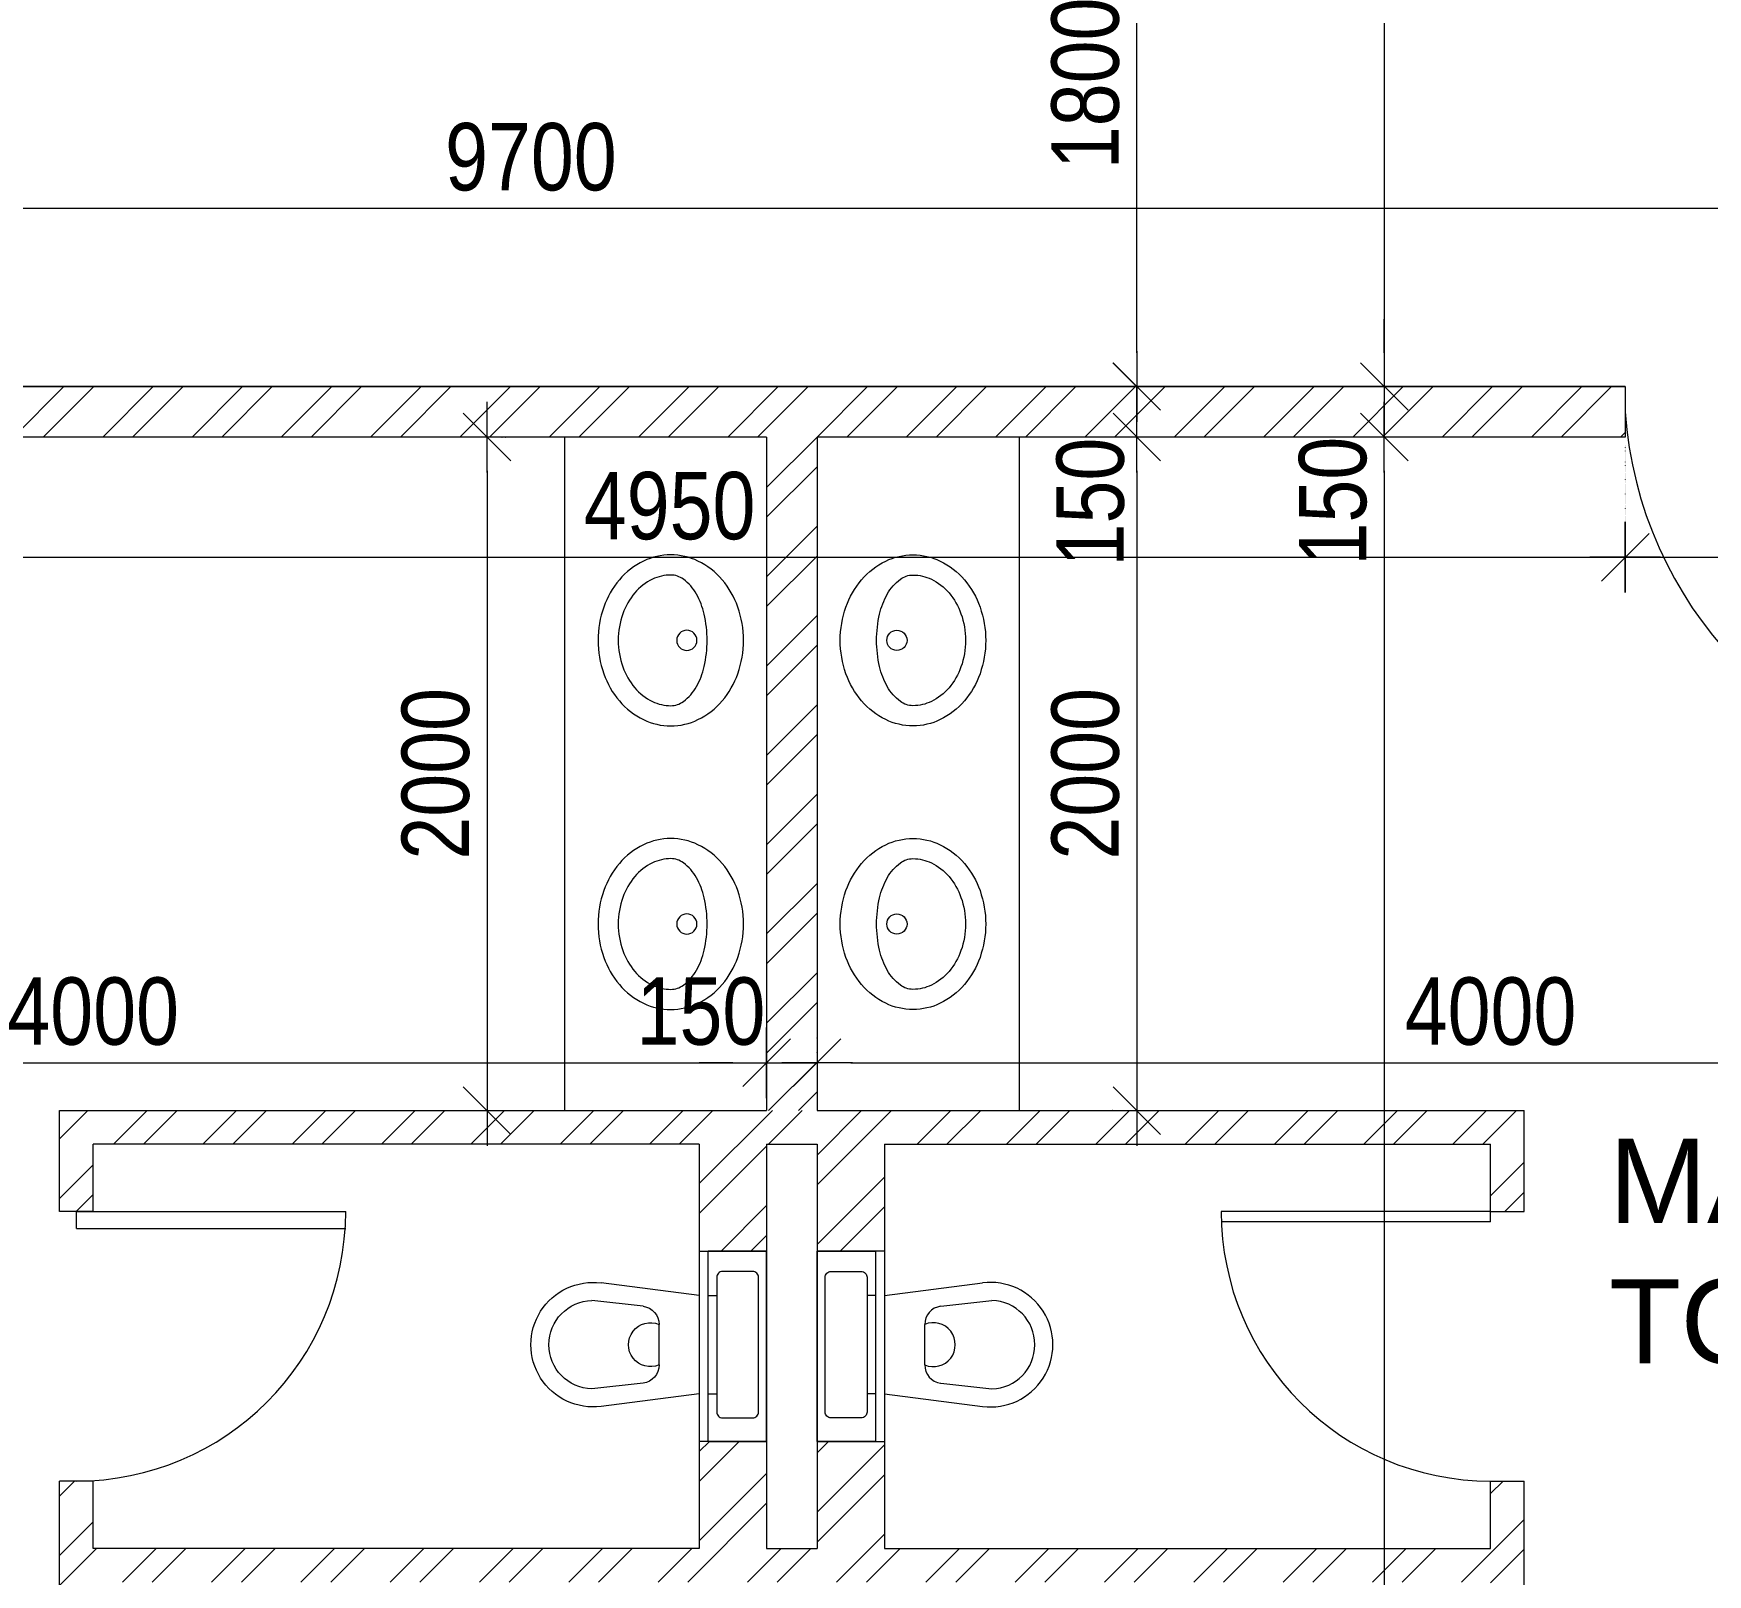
# Model space of a CAD drawing. Header units: inches. Extents: x 676944 to 1044153, y 326920 to 502369.
# Drawn here: x 706471 to 711442, y 370433 to 375008 of the extents above; entities that cross this region are included whole.
import ezdxf

# ---------------------------------------------------------------- set-up
doc = ezdxf.new("R2010")
doc.units = ezdxf.units.IN
doc.header["$MEASUREMENT"] = 0
doc.linetypes.add('DOT2', pattern=[3.175, 0, -3.175])
doc.layers.add('A-CORD.PLUMB', color=44, linetype='Continuous', lineweight=13)
doc.layers.add('A-DIMENSION', color=7, linetype='Continuous', lineweight=9)
doc.layers.add('S-WALL-HAT', color=9, linetype='Continuous')
doc.styles.add('ARIAL', font='ARIALN.TTF')
doc.styles.get("Standard").update_dxf_attribs({"font": 'arial.ttf'})
doc.styles.add('style1', font='arial.ttf')
doc.dimstyles.get("Standard").update_dxf_attribs({"dimtxt": 0.18, "dimasz": 0.18, "dimexe": 0.18, "dimexo": 0.0625, "dimgap": 0.09, "dimtad": 0, "dimtih": 1, "dimtoh": 1, "dimdec": 4, "dimzin": 0, "dimdsep": 46, "dimtxsty": 'Standard', "dimcen": 0.09, "dimadec": 0, "dimazin": 0, "dimtfac": 1, "dimtdec": 4, "dimtofl": 0, "dimtmove": 0, "dimatfit": 3, "dimfxl": 1, "dimtolj": 1, "dimtzin": 0, "dimarcsym": 0})
pattern_1 = [(45, (500265.86, -209134.59), (-132.58252, 132.58252), []), (45, (500354.24, -209134.59), (-132.58252, 132.58252), [])]

# ---------------------------------------------------------------- blocks, each defined once
blk = doc.blocks.new('R')
for p, q in [((0, -1.05), (0, 1.05)), ((-1.05, 0), (1.05, 0))]:
    blk.add_line(p, q)
at = {"color": 4, "lineweight": 13}
blk.add_line((-0.707, -0.707), (0.707, 0.707), dxfattribs=at)
blk = doc.blocks.new('*D469')
at = {"layer": 'A-DIMENSION', "color": 254, "linetype": 'DOT2', "lineweight": 13, "transparency": 16777216}
for p, q in [((512109.4, 207331.1), (512109.4, 207306.1)), ((521809.4, 207331.1), (521809.4, 207306.1))]:
    blk.add_line(p, q, dxfattribs=at)
at = {"layer": 'A-DIMENSION', "color": 254, "transparency": 16777216}
blk.add_line((521709.4, 207231.1), (512209.4, 207231.1), dxfattribs=at)
at = {"layer": 'Defpoints', "color": 0, "transparency": 16777216}
for p in [(512109.4, 207231.1), (512109.4, 207231.1), (521809.4, 207231.1)]:
    blk.add_point(p, dxfattribs=at)
at = {"layer": 'A-DIMENSION', "color": 254, "transparency": 16777216, "xscale": 100, "yscale": 100, "zscale": 100}
for p, rotation in [((512109.4, 207231.1), 179.9999999999972), ((521809.4, 207231.1), 359.9999999999973)]:
    blk.add_blockref('R', p, dxfattribs=dict(at, rotation=rotation))
at = {"layer": 'A-DIMENSION', "color": 254, "transparency": 16777216, "insert": (516959.4, 207383.2), "char_height": 200, "attachment_point": 5, "style": 'ARIAL'}
blk.add_mtext('\\A1;9700', dxfattribs=at)
blk = doc.blocks.new('*D472')
at = {"layer": 'A-DIMENSION', "color": 254, "linetype": 'DOT2', "lineweight": 13, "transparency": 16777216}
for p, q in [((516863.8, 206552.3), (516904.1, 206552.3)), ((516863.8, 204552.4), (516904.1, 204552.4))]:
    blk.add_line(p, q, dxfattribs=at)
at = {"layer": 'A-DIMENSION', "color": 254, "transparency": 16777216}
blk.add_line((516829.1, 206452.3), (516829.1, 204652.4), dxfattribs=at)
at = {"layer": 'Defpoints', "color": 0, "transparency": 16777216}
for p in [(516763.8, 206552.3), (516763.8, 204552.4), (516829.1, 204552.4)]:
    blk.add_point(p, dxfattribs=at)
at = {"layer": 'A-DIMENSION', "color": 254, "transparency": 16777216, "xscale": 100, "yscale": 100, "zscale": 100}
for p, rotation in [((516829.1, 206552.3), 90), ((516829.1, 204552.4), 270)]:
    blk.add_blockref('R', p, dxfattribs=dict(at, rotation=rotation))
at = {"layer": 'A-DIMENSION', "color": 254, "transparency": 16777216, "insert": (516677, 205552.4), "char_height": 200, "attachment_point": 5, "rotation": 90, "style": 'ARIAL'}
blk.add_mtext('\\A1;2000', dxfattribs=at)
blk = doc.blocks.new('WB')
blk.add_lwpolyline([(-254, -47.7, -0.113803), (-235.4, 33.1, -0.103571), (-179.6, 105, -0.091769), (-99, 151.3, -0.084871), (0, 168.3, -0.084871), (99, 151.3, -0.091769), (179.6, 105, -0.103571), (235.4, 33.1, -0.113803), (254, -47.7, -0.113803), (235.4, -128.6, -0.103571), (179.6, -200.5, -0.091769), (99, -246.8, -0.084871), (0, -263.7, -0.084871), (-99, -246.8, -0.091769), (-179.6, -200.5, -0.103571), (-235.4, -128.6, -0.113803)], format="xyb", close=True)
for points in [[(-194, -47.7, -0.161298), (-181.6, -10.3, -0.106182), (-137.2, 28.6, -0.070452), (-78.1, 51.4, -0.056719), (0, 60.3, -0.056719), (78.1, 51.4, -0.070452), (137.2, 28.6, -0.106182), (181.6, -10.3, -0.161298), (194, -47.7, -0.161298)], [(194, -47.7, -0.113803), (181.4, -102.3, -0.103571), (140.7, -154.8, -0.091769), (79.1, -190.2, -0.084871), (0, -203.7, -0.084871), (-79.1, -190.2, -0.091769), (-140.7, -154.8, -0.103571), (-181.4, -102.3, -0.113803), (-194, -47.7, -0.113803)]]:
    blk.add_lwpolyline(points, format="xyb")
blk.add_circle((0, 0), 30)
blk = doc.blocks.new('159')
at = {"layer": 'A-CORD.PLUMB', "ltscale": 0.4}
blk.add_line((-499019373.6, -238983892, 0), (-499019373.6, -238984542, 0), dxfattribs=at)
at = {"layer": 'A-CORD.PLUMB', "linetype": 'Continuous'}
for p, q in [((-499019373.6, -238983892, 0), (-499019173.6, -238983892, 0)), ((-499019173.6, -238983892, 0), (-499019173.6, -238984542, 0)), ((-499019173.6, -238984542, 0), (-499019373.6, -238984542, 0))]:
    blk.add_line(p, q, dxfattribs=at)
at = {"layer": 'A-CORD.PLUMB', "ltscale": 0.5}
for p, q in [((-499019403.6, -238984055.2), (-499019738.9, -238984011.8)), ((-499019595.6, -238984091.4), (-499019770.6, -238984071.6)), ((-499019373.6, -238984055.2), (-499019344.1, -238984055.2)), ((-499019541.1, -238984153.4), (-499019541.1, -238984291.8)), ((-499019595.6, -238984353.8), (-499019770.6, -238984373.6)), ((-499019403.6, -238984390), (-499019738.9, -238984433.4)), ((-499019373.6, -238984390, 0), (-499019344.1, -238984390))]:
    blk.add_line(p, q, dxfattribs=at)
blk.add_lwpolyline([(-499019221.2, -238984472.6), (-499019324.1, -238984472.6, -0.414214), (-499019344.1, -238984452.6), (-499019344.1, -238983992.6, -0.414214), (-499019324.1, -238983972.6), (-499019221.2, -238983972.6, -0.414214), (-499019201.2, -238983992.6), (-499019201.2, -238984452.6, -0.414214)], format="xyb", close=True, dxfattribs=at)
for centre, radius, start, end in [((-499019766.2, -238984222.6), 212.6, 82.6251, 277.3749), ((-499019766.2, -238984222.6), 151.1, 91.6855, 180), ((-499019603.6, -238984153.4), 62.5, 0, 82.6251), ((-499019570.4, -238984222.6), 75.1, 67.0688, 292.9312), ((-499019766.2, -238984222.6), 151.1, 180, 268.3145), ((-499019603.6, -238984291.8), 62.5, 277.3749, 0)]:
    blk.add_arc(centre, radius, start, end, dxfattribs=at)
blk = doc.blocks.new('*D458')
at = {"layer": 'A-DIMENSION', "color": 254, "linetype": 'DOT2', "lineweight": 13, "transparency": 16777216}
for p, q in [((519491.6, 211302.4), (519568.8, 211302.4)), ((519406.2, 206702.4), (519418.8, 206702.4))]:
    blk.add_line(p, q, dxfattribs=at)
at = {"layer": 'A-DIMENSION', "color": 254, "transparency": 16777216}
blk.add_line((519493.8, 211202.4), (519493.8, 206802.4), dxfattribs=at)
at = {"layer": 'Defpoints', "color": 0, "transparency": 16777216}
for p in [(519391.6, 211302.4), (519493.8, 206702.4), (519506.2, 206702.4)]:
    blk.add_point(p, dxfattribs=at)
at = {"layer": 'A-DIMENSION', "color": 254, "transparency": 16777216, "xscale": 100, "yscale": 100, "zscale": 100}
for p, rotation in [((519493.8, 211302.4), 90), ((519493.8, 206702.4), 270)]:
    blk.add_blockref('R', p, dxfattribs=dict(at, rotation=rotation))
at = {"layer": 'A-DIMENSION', "color": 254, "transparency": 16777216, "insert": (519341.7, 209002.4), "char_height": 200, "attachment_point": 5, "rotation": 90, "style": 'ARIAL'}
blk.add_mtext('\\A1;4600', dxfattribs=at)
blk = doc.blocks.new('*D496')
at = {"layer": 'A-DIMENSION', "color": 254, "linetype": 'DOT2', "lineweight": 13, "transparency": 16777216}
for p, q in [((513659.5, 204671.1), (513659.5, 204769.3)), ((517659.5, 204739.3), (517659.5, 204769.3))]:
    blk.add_line(p, q, dxfattribs=at)
at = {"layer": 'A-DIMENSION', "color": 254, "transparency": 16777216}
blk.add_line((513759.5, 204694.3), (517559.5, 204694.3), dxfattribs=at)
at = {"layer": 'Defpoints', "color": 0, "transparency": 16777216}
for p in [(517659.5, 204694.3), (517659.5, 204639.3), (513659.5, 204571.1)]:
    blk.add_point(p, dxfattribs=at)
at = {"layer": 'A-DIMENSION', "color": 254, "transparency": 16777216, "xscale": 100, "yscale": 100, "zscale": 100, "rotation": 180}
blk.add_blockref('R', (513659.5, 204694.3), dxfattribs=at)
at = {"layer": 'A-DIMENSION', "color": 254, "transparency": 16777216, "xscale": 100, "yscale": 100, "zscale": 100}
blk.add_blockref('R', (517659.5, 204694.3), dxfattribs=at)
at = {"layer": 'A-DIMENSION', "color": 254, "transparency": 16777216, "insert": (515659.5, 204846.4), "char_height": 200, "attachment_point": 5, "style": 'ARIAL'}
blk.add_mtext('\\A1;4000', dxfattribs=at)
blk = doc.blocks.new('*D497')
at = {"layer": 'A-DIMENSION', "color": 254, "linetype": 'DOT2', "lineweight": 13, "transparency": 16777216}
for p, q in [((517659.5, 204754.8), (517659.5, 204769.3)), ((517809.5, 204686), (517809.5, 204769.3))]:
    blk.add_line(p, q, dxfattribs=at)
at = {"layer": 'A-DIMENSION', "color": 254, "transparency": 16777216}
for p, q in [((517559.5, 204694.3), (517459.5, 204694.3)), ((517659.5, 204694.3), (517809.5, 204694.3)), ((517909.5, 204694.3), (518009.5, 204694.3))]:
    blk.add_line(p, q, dxfattribs=at)
at = {"layer": 'Defpoints', "color": 0, "transparency": 16777216}
for p in [(517809.5, 204694.3), (517659.5, 204654.8), (517809.5, 204586)]:
    blk.add_point(p, dxfattribs=at)
at = {"layer": 'A-DIMENSION', "color": 254, "transparency": 16777216, "xscale": 100, "yscale": 100, "zscale": 100}
blk.add_blockref('R', (517659.5, 204694.3), dxfattribs=at)
at = {"layer": 'A-DIMENSION', "color": 254, "transparency": 16777216, "xscale": 100, "yscale": 100, "zscale": 100, "rotation": 180}
blk.add_blockref('R', (517809.5, 204694.3), dxfattribs=at)
at = {"layer": 'A-DIMENSION', "color": 254, "transparency": 16777216, "insert": (517464.5, 204846.4), "char_height": 200, "attachment_point": 5, "style": 'ARIAL'}
blk.add_mtext('\\A1;150', dxfattribs=at)
blk = doc.blocks.new('*D498')
at = {"layer": 'A-DIMENSION', "color": 254, "linetype": 'DOT2', "lineweight": 13, "transparency": 16777216}
for p, q in [((517809.5, 204686), (517809.5, 204769.3)), ((521809.4, 204752.1), (521809.4, 204769.3))]:
    blk.add_line(p, q, dxfattribs=at)
at = {"layer": 'A-DIMENSION', "color": 254, "transparency": 16777216}
blk.add_line((517909.5, 204694.3), (521709.4, 204694.3), dxfattribs=at)
at = {"layer": 'Defpoints', "color": 0, "transparency": 16777216}
for p in [(521809.4, 204694.3), (521809.4, 204652.1), (517809.5, 204586)]:
    blk.add_point(p, dxfattribs=at)
at = {"layer": 'A-DIMENSION', "color": 254, "transparency": 16777216, "xscale": 100, "yscale": 100, "zscale": 100, "rotation": 180}
blk.add_blockref('R', (517809.5, 204694.3), dxfattribs=at)
at = {"layer": 'A-DIMENSION', "color": 254, "transparency": 16777216, "xscale": 100, "yscale": 100, "zscale": 100}
blk.add_blockref('R', (521809.4, 204694.3), dxfattribs=at)
at = {"layer": 'A-DIMENSION', "color": 254, "transparency": 16777216, "insert": (519809.4, 204846.4), "char_height": 200, "attachment_point": 5, "style": 'ARIAL'}
blk.add_mtext('\\A1;4000', dxfattribs=at)
blk = doc.blocks.new('*D534')
at = {"layer": 'A-DIMENSION', "color": 254, "transparency": 16777216}
for p, q in [((518758.9, 206802.4), (518758.9, 206902.4)), ((518758.9, 206552.3), (518758.9, 206702.4)), ((518758.9, 206452.3), (518758.9, 206352.3))]:
    blk.add_line(p, q, dxfattribs=at)
at = {"layer": 'A-DIMENSION', "color": 254, "linetype": 'DOT2', "lineweight": 13, "transparency": 16777216}
for p, q in [((518723.9, 206702.4), (518683.9, 206702.4)), ((518723.9, 206552.3), (518683.9, 206552.3))]:
    blk.add_line(p, q, dxfattribs=at)
at = {"layer": 'Defpoints', "color": 0, "transparency": 16777216}
for p in [(518758.9, 206702.4), (518823.9, 206702.4), (518823.9, 206552.3)]:
    blk.add_point(p, dxfattribs=at)
at = {"layer": 'A-DIMENSION', "color": 254, "transparency": 16777216, "xscale": 100, "yscale": 100, "zscale": 100}
for p, rotation in [((518758.9, 206702.4), 270), ((518758.9, 206552.3), 90)]:
    blk.add_blockref('R', p, dxfattribs=dict(at, rotation=rotation))
at = {"layer": 'A-DIMENSION', "color": 254, "transparency": 16777216, "insert": (518621.7, 206359.3), "char_height": 200, "attachment_point": 5, "rotation": 90, "style": 'ARIAL'}
blk.add_mtext('\\A1;150', dxfattribs=at)
blk = doc.blocks.new('*D535')
at = {"layer": 'A-DIMENSION', "color": 254, "linetype": 'DOT2', "lineweight": 13, "transparency": 16777216}
for p, q in [((518809.1, 208502.4), (518683.8, 208502.4)), ((518723.9, 206702.4), (518683.8, 206702.4))]:
    blk.add_line(p, q, dxfattribs=at)
at = {"layer": 'A-DIMENSION', "color": 254, "transparency": 16777216}
blk.add_line((518758.8, 206802.4), (518758.8, 208402.4), dxfattribs=at)
at = {"layer": 'Defpoints', "color": 0, "transparency": 16777216}
for p in [(518758.8, 208502.4), (518909.1, 208502.4), (518823.9, 206702.4)]:
    blk.add_point(p, dxfattribs=at)
at = {"layer": 'A-DIMENSION', "color": 254, "transparency": 16777216, "xscale": 100, "yscale": 100, "zscale": 100}
for p, rotation in [((518758.8, 208502.4), 90), ((518758.8, 206702.4), 270)]:
    blk.add_blockref('R', p, dxfattribs=dict(at, rotation=rotation))
at = {"layer": 'A-DIMENSION', "color": 254, "transparency": 16777216, "insert": (518606.7, 207602.4), "char_height": 200, "attachment_point": 5, "rotation": 90, "style": 'ARIAL'}
blk.add_mtext('\\A1;1800', dxfattribs=at)
blk = doc.blocks.new('*D543')
at = {"layer": 'A-DIMENSION', "color": 254, "linetype": 'DOT2', "lineweight": 13, "transparency": 16777216}
for p, q in [((515259.4, 206527.3), (515259.4, 206120.2)), ((520209.5, 206527.3), (520209.5, 206120.2))]:
    blk.add_line(p, q, dxfattribs=at)
at = {"layer": 'A-DIMENSION', "color": 254, "transparency": 16777216}
blk.add_line((515359.4, 206195.2), (520109.5, 206195.2), dxfattribs=at)
at = {"layer": 'Defpoints', "color": 0, "transparency": 16777216}
for p in [(515259.4, 206627.3), (520209.5, 206627.3), (520209.5, 206195.2)]:
    blk.add_point(p, dxfattribs=at)
at = {"layer": 'A-DIMENSION', "color": 254, "transparency": 16777216, "xscale": 100, "yscale": 100, "zscale": 100, "rotation": 180}
blk.add_blockref('R', (515259.4, 206195.2), dxfattribs=at)
at = {"layer": 'A-DIMENSION', "color": 254, "transparency": 16777216, "xscale": 100, "yscale": 100, "zscale": 100}
blk.add_blockref('R', (520209.5, 206195.2), dxfattribs=at)
at = {"layer": 'A-DIMENSION', "color": 254, "transparency": 16777216, "insert": (517371.4, 206347.3), "char_height": 200, "attachment_point": 5, "style": 'ARIAL'}
blk.add_mtext('\\A1;4950', dxfattribs=at)
blk = doc.blocks.new('*D544')
at = {"layer": 'A-DIMENSION', "color": 254, "linetype": 'DOT2', "lineweight": 13, "transparency": 16777216}
for p, q in [((520209.5, 206527.3), (520209.5, 206120.2)), ((521309.5, 206452.3), (521309.5, 206120.2))]:
    blk.add_line(p, q, dxfattribs=at)
at = {"layer": 'A-DIMENSION', "color": 254, "transparency": 16777216}
blk.add_line((520309.5, 206195.2), (521209.5, 206195.2), dxfattribs=at)
at = {"layer": 'Defpoints', "color": 0, "transparency": 16777216}
for p in [(520209.5, 206627.3), (521309.5, 206552.3), (521309.5, 206195.2)]:
    blk.add_point(p, dxfattribs=at)
at = {"layer": 'A-DIMENSION', "color": 254, "transparency": 16777216, "xscale": 100, "yscale": 100, "zscale": 100, "rotation": 180}
blk.add_blockref('R', (520209.5, 206195.2), dxfattribs=at)
at = {"layer": 'A-DIMENSION', "color": 254, "transparency": 16777216, "xscale": 100, "yscale": 100, "zscale": 100}
blk.add_blockref('R', (521309.5, 206195.2), dxfattribs=at)
at = {"layer": 'A-DIMENSION', "color": 254, "transparency": 16777216, "insert": (520759.5, 206347.3), "char_height": 200, "attachment_point": 5, "style": 'ARIAL'}
blk.add_mtext('\\A1;1100', dxfattribs=at)
blk = doc.blocks.new('*D392')
at = {"layer": 'A-DIMENSION', "color": 254, "linetype": 'DOT2', "lineweight": 13, "transparency": 16777216}
for p, q in [((518723.9, 206552.3), (518683.9, 206552.3)), ((518726.5, 204552.4), (518683.9, 204552.4))]:
    blk.add_line(p, q, dxfattribs=at)
at = {"layer": 'A-DIMENSION', "color": 254, "transparency": 16777216}
blk.add_line((518758.9, 206452.3), (518758.9, 204652.4), dxfattribs=at)
at = {"layer": 'Defpoints', "color": 0, "transparency": 16777216}
for p in [(518823.9, 206552.3), (518758.9, 204552.4), (518826.5, 204552.4)]:
    blk.add_point(p, dxfattribs=at)
at = {"layer": 'A-DIMENSION', "color": 254, "transparency": 16777216, "xscale": 100, "yscale": 100, "zscale": 100}
for p, rotation in [((518758.9, 206552.3), 90), ((518758.9, 204552.4), 270)]:
    blk.add_blockref('R', p, dxfattribs=dict(at, rotation=rotation))
at = {"layer": 'A-DIMENSION', "color": 254, "transparency": 16777216, "insert": (518606.8, 205552.4), "char_height": 200, "attachment_point": 5, "rotation": 90, "style": 'ARIAL'}
blk.add_mtext('\\A1;2000', dxfattribs=at)
blk = doc.blocks.new('*D391')
at = {"layer": 'A-DIMENSION', "color": 254, "transparency": 16777216}
for p, q in [((519493.8, 206802.4), (519493.8, 206902.4)), ((519493.8, 206702.4), (519493.8, 206552.3)), ((519493.8, 206452.3), (519493.8, 206352.3))]:
    blk.add_line(p, q, dxfattribs=at)
at = {"layer": 'A-DIMENSION', "color": 254, "linetype": 'DOT2', "lineweight": 13, "transparency": 16777216}
for p, q in [((519406.2, 206702.4), (519418.8, 206702.4)), ((520109.5, 206552.3), (519418.8, 206552.3))]:
    blk.add_line(p, q, dxfattribs=at)
at = {"layer": 'Defpoints', "color": 0, "transparency": 16777216}
for p in [(519506.2, 206702.4), (519493.8, 206552.3), (520209.5, 206552.3)]:
    blk.add_point(p, dxfattribs=at)
at = {"layer": 'A-DIMENSION', "color": 254, "transparency": 16777216, "xscale": 100, "yscale": 100, "zscale": 100}
for p, rotation in [((519493.8, 206702.4), 270), ((519493.8, 206552.3), 90)]:
    blk.add_blockref('R', p, dxfattribs=dict(at, rotation=rotation))
at = {"layer": 'A-DIMENSION', "color": 254, "transparency": 16777216, "insert": (519341.7, 206362), "char_height": 200, "attachment_point": 5, "rotation": 90, "style": 'ARIAL'}
blk.add_mtext('\\A1;150', dxfattribs=at)
blk = doc.blocks.new('*D390')
at = {"layer": 'A-DIMENSION', "color": 254, "linetype": 'DOT2', "lineweight": 13, "transparency": 16777216}
for p, q in [((520109.5, 206552.3), (519418.8, 206552.3)), ((519709.5, 199652.4), (519418.8, 199652.4))]:
    blk.add_line(p, q, dxfattribs=at)
at = {"layer": 'A-DIMENSION', "color": 254, "transparency": 16777216}
blk.add_line((519493.8, 206452.3), (519493.8, 199752.4), dxfattribs=at)
at = {"layer": 'Defpoints', "color": 0, "transparency": 16777216}
for p in [(520209.5, 206552.3), (519493.8, 199652.4), (519809.5, 199652.4)]:
    blk.add_point(p, dxfattribs=at)
at = {"layer": 'A-DIMENSION', "color": 254, "transparency": 16777216, "xscale": 100, "yscale": 100, "zscale": 100}
for p, rotation in [((519493.8, 206552.3), 90), ((519493.8, 199652.4), 270)]:
    blk.add_blockref('R', p, dxfattribs=dict(at, rotation=rotation))
at = {"layer": 'A-DIMENSION', "color": 254, "transparency": 16777216, "insert": (519341.7, 202309.4), "char_height": 200, "attachment_point": 5, "rotation": 90, "style": 'ARIAL'}
blk.add_mtext('\\A1;6900', dxfattribs=at)
blk = doc.blocks.new('CEILING PLAN')
at = {"layer": 'S-WALL-HAT', "lineweight": 30}
h = blk.add_hatch(dxfattribs=at)
h.set_pattern_fill('ANSI31', color=254, scale=35)
h.set_pattern_definition([(45, (874698.03, 817381.6), (-78.577241, 78.577241), [])])
h.paths.add_polyline_path([(436885.1, 455940.9), (436838.8, 455219.9), (437139.6, 455223.1), (437184.5, 455921.7)])
h.paths.add_polyline_path([(434505.1, 480465.7), (434901.1, 480409.2), (434844.6, 480013.2), (434448.6, 480069.7)])
h.paths.add_polyline_path([(430941.2, 480974.5), (430884.7, 480578.5), (430488.7, 480635), (430545.3, 481031)])
h.paths.add_polyline_path([(426981.4, 481539.7), (426924.9, 481143.8), (426528.9, 481200.3), (426585.4, 481596.3)])
h.paths.add_polyline_path([(423021.5, 482105), (422965, 481709), (422569, 481765.6), (422625.5, 482161.5)])
h.paths.add_polyline_path([(418665.8, 482726.7), (419061.8, 482670.1), (419005.2, 482274.2), (418609.3, 482330.7)])
h.paths.add_polyline_path([(414706, 483291.9), (415102, 483235.3), (415045.5, 482839.3), (414649.5, 482895.9)])
h.paths.add_polyline_path([(411142.2, 483800.6), (411085.7, 483404.6), (410689.7, 483461.1), (410746.3, 483857.1)])
h.paths.add_polyline_path([(407182.5, 484365.9), (407126, 483969.9), (406730, 484026.4), (406786.5, 484422.4)])
h.paths.add_polyline_path([(403222.7, 484931.3), (403166.1, 484535.4), (402770.2, 484591.9), (402826.7, 484987.9)])
h.paths.add_polyline_path([(399262.8, 485496.8), (399206.3, 485100.8), (398810.3, 485157.3), (398866.8, 485553.3)])
h.paths.add_polyline_path([(395303, 486062.2), (395246.5, 485666.2), (394850.5, 485722.7), (394907, 486118.7)])
h.paths.add_polyline_path([(391343.2, 486627.6), (391286.6, 486231.6), (390890.7, 486288.2), (390947.2, 486684.2), (389093.7, 486948.7), (388877.3, 483646.1), (389175.1, 483603.8), (389130.9, 482928), (388831.5, 482947.6), (387463.7, 462073.1), (387764.3, 462073.1), (387717.3, 461355), (387417.9, 461374.6), (387060.6, 455921.6), (387360, 455902), (387315.5, 455223.1), (387014.8, 455223.1), (386798.6, 451923.1), (388803.2, 451923.1), (388803.2, 452323.1), (389203.2, 452323.1), (389203.2, 451923.1), (392803.2, 451923.1), (392803.2, 452323.1), (393203.2, 452323.1), (393203.2, 451923.1), (396803.2, 451923.1), (396803.2, 452323.1), (397203.2, 452323.1), (397203.2, 451923.1), (400803.2, 451923.1), (400803.2, 452323.1), (401203.2, 452323.1), (401203.2, 451923.1), (404803.2, 451923.1), (404803.2, 452323.1), (405203.2, 452323.1), (405203.2, 451923.1), (408803.2, 451923.1), (408803.2, 452323.1), (409203.2, 452323.1), (409203.2, 451923.1), (412803.2, 451923.1), (412803.2, 452323.1), (413203.2, 452323.1), (413203.2, 451923.1), (416803.2, 451923.1), (416803.2, 452323.1), (417203.2, 452323.1), (417203.2, 451923.1), (420803.2, 451923.1), (420803.2, 452323.1), (421203.2, 452323.1), (421203.2, 451923.1), (424803.2, 451923.1), (424803.2, 452323.1), (425203.2, 452323.1), (425203.2, 451923.1), (428803.2, 451923.1), (428803.2, 452323.1), (429203.2, 452323.1), (429203.2, 451923.1), (432803.2, 451923.1), (432803.2, 452323.1), (433203.2, 452323.1), (433203.2, 451923.1), (436928, 451923.1), (437386.6, 459073.5), (436987.4, 459099.1), (437013, 459498.3), (437412.2, 459472.7), (437646.4, 463123.8), (437347, 463143), (437391.8, 463841.6), (437691.2, 463822.4), (437965.9, 468105), (437566.7, 468130.6), (437592.3, 468529.7), (437991.5, 468504.1), (438235.6, 472309), (437836.4, 472334.6), (437862, 472733.8), (438261.2, 472708.2), (438482.8, 476163.1), (438083.6, 476188.7), (438109.2, 476587.9), (438508.4, 476562.3), (438720.3, 479865.7)])
h.paths.add_polyline_path([(388385.4, 476137.7), (388884.3, 476105), (388823, 475168.8), (388326.5, 475239.6)])
h.paths.add_polyline_path([(388684.6, 476118.1), (388884.3, 476105), (388823, 475168.8), (388624.3, 475197.1), (387118.9, 452223.1), (388803.2, 452223.1), (388803.2, 452323.1), (389203.2, 452323.1), (389203.2, 452223.1), (392803.2, 452223.1), (392803.2, 452323.1), (393203.2, 452323.1), (393203.2, 452223.1), (396803.2, 452223.1), (396803.2, 452323.1), (397203.2, 452323.1), (397203.2, 452223.1), (400803.2, 452223.1), (400803.2, 452323.1), (401203.2, 452323.1), (401203.2, 452223.1), (404803.2, 452223.1), (404803.2, 452323.1), (405203.2, 452323.1), (405203.2, 452223.1), (408803.2, 452223.1), (408803.2, 452323.1), (409203.2, 452323.1), (409203.2, 452223.1), (412803.2, 452223.1), (412803.2, 452323.1), (413203.2, 452323.1), (413203.2, 452223.1), (416803.2, 452223.1), (416803.2, 452323.1), (417203.2, 452323.1), (417203.2, 452223.1), (420803.2, 452223.1), (420803.2, 452323.1), (421203.2, 452323.1), (421203.2, 452223.1), (424803.2, 452223.1), (424803.2, 452323.1), (425203.2, 452323.1), (425203.2, 452223.1), (428803.2, 452223.1), (428803.2, 452323.1), (429203.2, 452323.1), (429203.2, 452223.1), (432803.2, 452223.1), (432803.2, 452323.1), (433203.2, 452323.1), (433203.2, 452223.1), (436646.6, 452223.1), (437087.2, 459092.7), (436987.4, 459099.1), (437013, 459498.3), (437112.8, 459491.9), (437666.5, 468124.2), (437566.7, 468130.6), (437592.3, 468529.7), (437692.1, 468523.3), (437936.2, 472328.2), (437836.4, 472334.6), (437862, 472733.8), (437961.8, 472727.4), (438183.4, 476182.3), (438083.6, 476188.7), (438109.2, 476587.9), (438209, 476581.5), (438403.1, 479608), (434858.9, 480113.8), (434844.6, 480013.2), (434448.6, 480069.7), (434463, 480170.3), (430899.1, 480679), (430884.7, 480578.5), (430488.7, 480635), (430503.1, 480735.5), (426939.2, 481244.2), (426924.9, 481143.8), (426528.9, 481200.3), (426543.2, 481300.7), (422979.3, 481809.3), (422965, 481709), (422569, 481765.6), (422583.3, 481865.8), (419019.6, 482374.5), (419005.2, 482274.2), (418609.3, 482330.7), (418623.6, 482431), (415059.8, 482939.6), (415045.5, 482839.3), (414649.5, 482895.9), (414663.8, 482996.2), (411100, 483504.8), (411085.7, 483404.6), (410689.7, 483461.1), (410704, 483561.3), (407140.3, 484070), (407126, 483969.9), (406730, 484026.4), (406744.3, 484126.5), (403180.4, 484635.1), (403166.1, 484535.4), (402770.2, 484591.9), (402784.4, 484691.6), (399220.5, 485200.3), (399206.3, 485100.8), (398810.3, 485157.3), (398824.5, 485256.8), (395260.6, 485765.5), (395246.5, 485666.2), (394850.5, 485722.7), (394864.7, 485822), (391300.8, 486330.6), (391286.6, 486231.6), (390890.7, 486288.2), (390904.8, 486387.2), (389371.9, 486605.9)])
blk = doc.blocks.new('SDFGBS')
at = {"layer": 'A-DIMENSION'}
h = blk.add_hatch(dxfattribs=at)
h.set_pattern_fill('ANSI32', color=254, scale=500)
h.set_pattern_definition(pattern_1)
h.paths.add_polyline_path([(520209.5, 206702.4), (515259.4, 206702.4), (515259.4, 206552.3), (520209.5, 206552.3)])
h = blk.add_hatch(dxfattribs=at)
h.set_pattern_fill('ANSI32', color=254, scale=500)
h.set_pattern_definition(pattern_1)
h.paths.add_polyline_path([(517809.5, 206552.3), (517659.5, 206552.3), (517659.5, 204552.4), (517809.5, 204552.4)])
h = blk.add_hatch(dxfattribs=at)
h.set_pattern_fill('ANSI32', color=254, scale=500)
h.set_pattern_definition([(45, (500326.86, -209084.59), (-132.58252, 132.58252), []), (45, (500415.24, -209084.59), (-132.58252, 132.58252), [])])
h.paths.add_polyline_path([(519909.5, 204552.4), (519120.4, 204552.4), (519120.4, 204452.4), (519809.5, 204452.4), (519809.5, 204252.4), (519909.5, 204252.4)])
h.paths.add_polyline_path([(519909.5, 203452.4), (519809.5, 203452.4), (519809.5, 203252.4), (519120.4, 203252.4), (519120.4, 203152.4), (519809.5, 203152.4), (519809.5, 202852.4), (519120.4, 202852.4), (519120.4, 202752.4), (519809.5, 202752.4), (519809.5, 202652.4), (519909.5, 202652.4)])
h.paths.add_polyline_path([(519909.5, 200152.4), (519859.5, 200152.4), (519809.5, 200152.4), (519809.5, 199652.4), (519909.5, 199652.4)])
h.paths.add_polyline_path([(515659.5, 200152.4), (515559.5, 200152.4), (515559.5, 199652.4), (515659.5, 199652.4)])
h.paths.add_polyline_path([(517659.5, 202552.4), (517659.5, 202435), (517459.5, 202435), (517459.5, 202552.4)])
h.paths.add_polyline_path([(517659.5, 201130.5), (517659.5, 202435), (517659.5, 201869.9), (517459.5, 201869.9), (517459.5, 201552.4), (515659.5, 201552.4), (515659.5, 201852.4), (515559.5, 201852.4), (515559.5, 201252.4), (515659.5, 201252.4), (515659.5, 201452.4), (517459.5, 201452.4), (517459.5, 201130.5)])
h.paths.add_polyline_path([(517659.5, 199752.4), (517659.5, 201130.5), (517659.5, 200565.4), (517459.5, 200565.4), (517459.5, 199752.4)])
h.paths.add_polyline_path([(517809.5, 201130.5), (517809.5, 199752.4), (517920.4, 199752.4), (517920.4, 199652.4), (518009.5, 199652.4), (518009.5, 200565.4), (517809.5, 200565.4)])
h.paths.add_polyline_path([(517809.5, 202435), (517809.5, 201130.5), (518009.5, 201130.5), (518009.5, 201452.4), (519809.5, 201452.4), (519809.5, 201252.4), (519909.5, 201252.4), (519909.5, 201852.4), (519809.5, 201852.4), (519809.5, 201552.4), (518009.5, 201552.4), (518009.5, 201869.9), (517809.5, 201869.9)])
h.paths.add_polyline_path([(517809.5, 202552.4), (517809.5, 202435), (518009.5, 202435), (518009.5, 202552.4)])
h.paths.add_polyline_path([(517809.5, 202752.4), (517809.5, 202552.4), (518009.5, 202552.4), (518009.5, 202752.4), (519120.4, 202752.4), (519120.4, 202852.4), (517720.4, 202852.4), (517720.4, 202752.4)])
h.paths.add_polyline_path([(517809.5, 204452.4), (517809.5, 204135), (518009.5, 204135), (518009.5, 204452.4), (519120.4, 204452.4), (519120.4, 204552.4), (517720.4, 204552.4), (517720.4, 204452.4)])
h.paths.add_polyline_path([(517809.5, 203569.9), (517809.5, 203252.4), (517720.4, 203252.4), (517720.4, 203152.4), (519120.4, 203152.4), (519120.4, 203252.4), (518009.5, 203252.4), (518009.5, 203569.9), (517809.5, 203569.9)])
h.paths.add_polyline_path([(517659.5, 204135), (517659.5, 204452.4), (517720.4, 204452.4), (517720.4, 204552.4), (515559.5, 204552.4), (515559.5, 204252.4), (515659.5, 204252.4), (515659.5, 204452.4), (517459.5, 204452.4), (517459.5, 204135)])
h.paths.add_polyline_path([(517659.5, 203252.4), (517659.5, 203569.9), (517459.5, 203569.9), (517459.5, 203252.4), (515659.5, 203252.4), (515659.5, 203452.4), (515559.5, 203452.4), (515559.5, 202652.4), (515659.5, 202652.4), (515659.5, 202752.4), (517459.5, 202752.4), (517459.5, 202552.4), (517659.5, 202552.4), (517659.5, 202752.4), (517720.4, 202752.4), (517720.4, 202852.4), (515659.5, 202852.4), (515659.5, 203152.4), (517720.4, 203152.4), (517720.4, 203252.4)])
at = {"layer": 'A-DIMENSION', "color": 254}
for p, q in [((520209.5, 206702.3), (515259.4, 206702.3)), ((515259.4, 206702.3), (520209.5, 206702.3)), ((520209.5, 206702.3), (520209.5, 206552.3)), ((517659.5, 206552.3), (515259.4, 206552.3)), ((517059.5, 206554.3), (517059.5, 204552.4)), ((517659.5, 206552.3), (517659.5, 204552.4)), ((517809.5, 206552.3), (517809.5, 204552.4)), ((520209.5, 206552.3), (517809.5, 206552.3)), ((518409.5, 206554.3), (518409.5, 204552.4)), ((515559.5, 204252.4), (515559.5, 204552.4)), ((515559.5, 204552.4), (517659.5, 204552.4)), ((517809.5, 204552.4), (519909.5, 204552.4)), ((519909.5, 204252.4), (519909.5, 204552.4)), ((517459.5, 204452.4), (515659.5, 204452.4)), ((515659.5, 204252.4), (515659.5, 204452.4)), ((517459.5, 204452.4), (517459.5, 203252.4)), ((517659.5, 204452.4), (517659.5, 203252.4)), ((517659.5, 204452.4), (517809.5, 204452.4)), ((517809.5, 204452.4), (517809.5, 203252.4)), ((518009.5, 204452.4), (518009.5, 203252.4)), ((518009.5, 204452.4), (519809.5, 204452.4)), ((519809.5, 204252.4), (519809.5, 204452.4)), ((515659.5, 204252.4), (515559.5, 204252.4)), ((515609.5, 204252.4), (516409.5, 204252.4)), ((515609.5, 204202.4), (515609.5, 204252.4)), ((519809.5, 204252.4), (519009.5, 204252.4)), ((519809.5, 204252.4), (519909.5, 204252.4)), ((519809.5, 204222.4), (519809.5, 204252.4)), ((515609.5, 204202.4), (516409.5, 204202.4)), ((519809.5, 204222.4), (519009.5, 204222.4)), ((515559.5, 202652.4), (515559.5, 203452.4)), ((515659.5, 203452.4), (515559.5, 203452.4)), ((515659.5, 203252.4), (515659.5, 203452.4)), ((519809.5, 203252.4), (519809.5, 203452.4)), ((519809.5, 203452.4), (519909.5, 203452.4)), ((519909.5, 202652.4), (519909.5, 203452.4)), ((517459.5, 203252.4), (515659.5, 203252.4)), ((517659.5, 203252.4), (517809.5, 203252.4)), ((518009.5, 203252.4), (519809.5, 203252.4))]:
    blk.add_line(p, q, dxfattribs=at)
for points in [[(517459.5, 204135), (517659.5, 204135), (517659.5, 203569.9), (517459.5, 203569.9)], [(518009.5, 204135), (517809.5, 204135), (517809.5, 203569.9), (518009.5, 203569.9)]]:
    blk.add_lwpolyline(points, dxfattribs=at)
for centre, radius, start, end in [((521392.3, 206707.4), 1185.5, 183.8731, 263.5667), ((515609.5, 204252.4), 800, 270, 0), ((519809.5, 204252.4), 800, 180, 270)]:
    blk.add_arc(centre, radius, start, end, dxfattribs=at)
at = {"layer": 'A-DIMENSION', "color": 254, "xscale": -1, "rotation": 270}
for p in [(517422.6, 205948.6), (517422.6, 205106.4)]:
    blk.add_blockref('WB', p, dxfattribs=at)
at = {"layer": 'A-DIMENSION', "color": 254, "rotation": 90}
for p in [(518046.4, 205948.6), (518046.4, 205106.4)]:
    blk.add_blockref('WB', p, dxfattribs=at)
at = {"layer": 'A-DIMENSION', "color": 254, "yscale": 0.8694630800701609}
for p, xscale, zscale, rotation in [((434394108.4, -207588901, 0), -0.8694630800701609, 0.8694630800701494, 179.9993661262148), ((-433358639.4, -207588901, 0), 0.8694630800701609, 0.8694630800701609, 180.0006338737853)]:
    blk.add_blockref('159', p, dxfattribs=dict(at, xscale=xscale, zscale=zscale, rotation=rotation))
at = {"layer": 'A-DIMENSION', "color": 254, "insert": (520161.4, 204468.6), "char_height": 250, "width": 4139.905, "attachment_point": 1, "style": 'style1'}
blk.add_mtext('MALE \\PTOILET', dxfattribs=at)
at = {"layer": 'A-DIMENSION', "color": 254}
for base, p1, p2, picture, middle in [((519493.8, 206702.4), (519391.6, 211302.4), (519506.2, 206702.4), '*D458', (519341.7, 209002.4)), ((518758.8, 208502.4), (518823.9, 206702.4), (518909.1, 208502.4), '*D535', (518606.7, 207602.4)), ((518758.9, 204552.4), (518823.9, 206552.3), (518826.5, 204552.4), '*D392', (518606.8, 205552.4))]:
    dim = blk.add_linear_dim(base=base, p1=p1, p2=p2, angle=90, dimstyle='Standard', override={"dimscale": 100, "dimtxt": 2, "dimasz": 1, "dimexe": 0.75, "dimexo": 1, "dimgap": 0.5, "dimtad": 1, "dimtih": 0, "dimtoh": 0, "dimdec": 0, "dimzin": 3, "dimtxsty": 'ARIAL', "dimblk": 'R', "dimcen": 2.5, "dimdle": 1, "dimclrd": 254, "dimclre": 254, "dimclrt": 254, "dimadec": 2, "dimtdec": 0, "dimtix": 1, "dimtofl": 1, "dimtmove": 2, "dimldrblk": 'R', "dimfxl": 2.5, "dimtzin": 3, "dimlwd": 65535, "dimlwe": 13}, dxfattribs=at)
    dim.commit()
    dim.dimension.update_dxf_attribs({"geometry": picture, "text_midpoint": middle})
for p1, p2, distance, picture, middle in [((521809.4, 207231.1), (512109.4, 207231.1), 0, '*D469', (516959.4, 207383.2)), ((516763.8, 206552.3), (516763.8, 204552.4), 65.3, '*D472', (516677, 205552.4))]:
    dim = blk.add_aligned_dim(p1=p1, p2=p2, distance=distance, dimstyle='Standard', override={"dimscale": 100, "dimtxt": 2, "dimasz": 1, "dimexe": 0.75, "dimexo": 1, "dimgap": 0.5, "dimtad": 1, "dimtih": 0, "dimtoh": 0, "dimdec": 0, "dimzin": 3, "dimtxsty": 'ARIAL', "dimblk": 'R', "dimcen": 2.5, "dimdle": 1, "dimclrd": 254, "dimclre": 254, "dimclrt": 254, "dimadec": 2, "dimtdec": 0, "dimtix": 1, "dimtofl": 1, "dimtmove": 2, "dimldrblk": 'R', "dimfxl": 2.5, "dimtzin": 3, "dimlwd": 65535, "dimlwe": 13}, dxfattribs=at)
    dim.commit()
    dim.dimension.update_dxf_attribs({"geometry": picture, "text_midpoint": middle})
for base, p1, p2, picture, middle, dimtype in [((518758.9, 206702.4), (518823.9, 206552.3), (518823.9, 206702.4), '*D534', (518621.7, 206359.3), 160), ((519493.8, 206552.3), (519506.2, 206702.4), (520209.5, 206552.3), '*D391', (519341.7, 206362), 128), ((519493.8, 199652.4), (520209.5, 206552.3), (519809.5, 199652.4), '*D390', (519341.7, 202309.4), 128)]:
    dim = blk.add_linear_dim(base=base, p1=p1, p2=p2, angle=90, dimstyle='Standard', override={"dimscale": 100, "dimtxt": 2, "dimasz": 1, "dimexe": 0.75, "dimexo": 1, "dimgap": 0.5, "dimtad": 1, "dimtih": 0, "dimtoh": 0, "dimdec": 0, "dimzin": 3, "dimtxsty": 'ARIAL', "dimblk": 'R', "dimcen": 2.5, "dimdle": 1, "dimclrd": 254, "dimclre": 254, "dimclrt": 254, "dimadec": 2, "dimtdec": 0, "dimtix": 1, "dimtofl": 1, "dimtmove": 2, "dimldrblk": 'R', "dimfxl": 2.5, "dimtzin": 3, "dimlwd": 65535, "dimlwe": 13}, dxfattribs=at)
    dim.commit()
    dim.dimension.update_dxf_attribs({"geometry": picture, "text_midpoint": middle, "dimtype": dimtype})
for base, p1, p2, picture, middle in [((520209.5, 206195.2), (515259.4, 206627.3), (520209.5, 206627.3), '*D543', (517371.4, 206347.3)), ((517809.5, 204694.3), (517659.5, 204654.8), (517809.5, 204586), '*D497', (517464.5, 204846.4))]:
    dim = blk.add_linear_dim(base=base, p1=p1, p2=p2, dimstyle='Standard', override={"dimscale": 100, "dimtxt": 2, "dimasz": 1, "dimexe": 0.75, "dimexo": 1, "dimgap": 0.5, "dimtad": 1, "dimtih": 0, "dimtoh": 0, "dimdec": 0, "dimzin": 3, "dimtxsty": 'ARIAL', "dimblk": 'R', "dimcen": 2.5, "dimdle": 1, "dimclrd": 254, "dimclre": 254, "dimclrt": 254, "dimadec": 2, "dimtdec": 0, "dimtix": 1, "dimtofl": 1, "dimtmove": 2, "dimldrblk": 'R', "dimfxl": 2.5, "dimtzin": 3, "dimlwd": 65535, "dimlwe": 13}, dxfattribs=at)
    dim.commit()
    dim.dimension.update_dxf_attribs({"geometry": picture, "text_midpoint": middle, "dimtype": 160})
for base, p1, p2, picture, middle in [((521309.5, 206195.2), (520209.5, 206627.3), (521309.5, 206552.3), '*D544', (520759.5, 206347.3)), ((517659.5, 204694.3), (513659.5, 204571.1), (517659.5, 204639.3), '*D496', (515659.5, 204846.4)), ((521809.4, 204694.3), (517809.5, 204586), (521809.4, 204652.1), '*D498', (519809.4, 204846.4))]:
    dim = blk.add_linear_dim(base=base, p1=p1, p2=p2, dimstyle='Standard', override={"dimscale": 100, "dimtxt": 2, "dimasz": 1, "dimexe": 0.75, "dimexo": 1, "dimgap": 0.5, "dimtad": 1, "dimtih": 0, "dimtoh": 0, "dimdec": 0, "dimzin": 3, "dimtxsty": 'ARIAL', "dimblk": 'R', "dimcen": 2.5, "dimdle": 1, "dimclrd": 254, "dimclre": 254, "dimclrt": 254, "dimadec": 2, "dimtdec": 0, "dimtix": 1, "dimtofl": 1, "dimtmove": 2, "dimldrblk": 'R', "dimfxl": 2.5, "dimtzin": 3, "dimlwd": 65535, "dimlwe": 13}, dxfattribs=at)
    dim.commit()
    dim.dimension.update_dxf_attribs({"geometry": picture, "text_midpoint": middle})

msp = doc.modelspace()

# ---------------------------------------------------------------- block references
at = {"color": 4, "linetype": 'Continuous'}
for name, p in [('CEILING PLAN', (311644.6, -85312.7)), ('SDFGBS', (190988.5, 167258))]:
    msp.add_blockref(name, p, dxfattribs=at)

doc.saveas('drawing.dxf')
